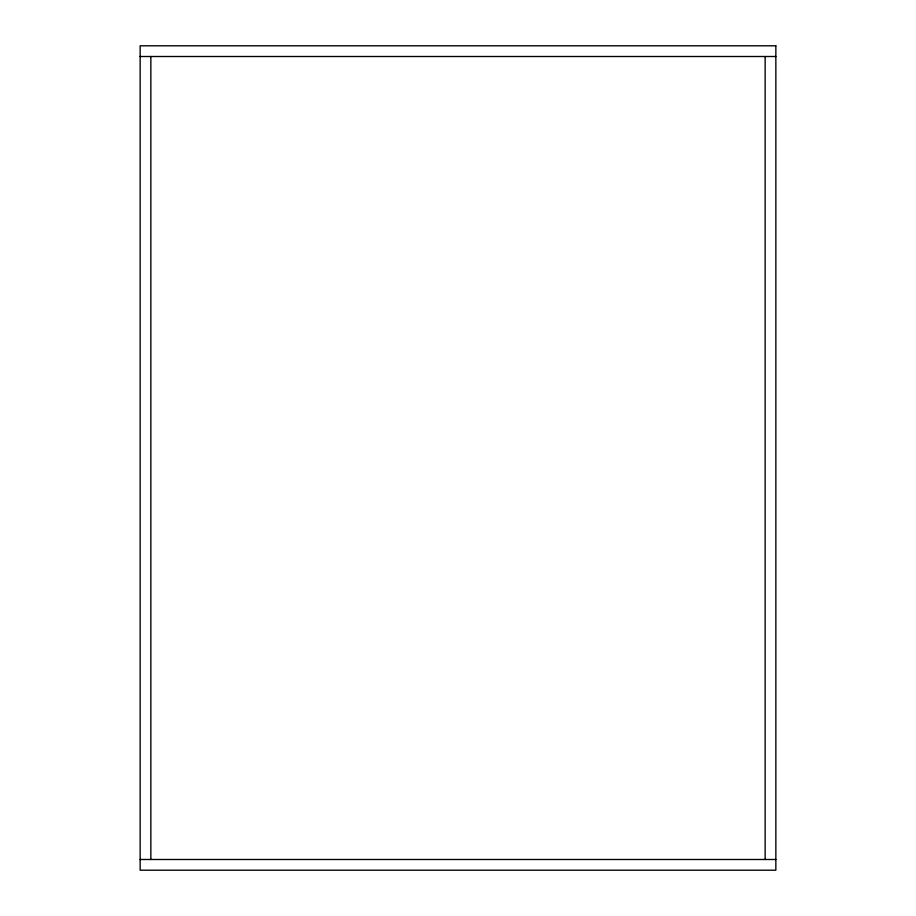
<?xml version="1.0" encoding="UTF-8"?>
<svg xmlns="http://www.w3.org/2000/svg" width="916" height="916" viewBox="0 0 916 916"><rect width="100%" height="100%" fill="white"/><g stroke="black" fill="none" stroke-linecap="round" stroke-linejoin="round"><path stroke-width="1.37" d="M140.148 56.506L775.852 56.506M140.148 859.494L775.852 859.494M765.146 56.506L765.146 859.494M150.854 56.506L150.854 859.494M775.852 45.8L140.148 45.8L140.148 870.2L775.852 870.2L775.852 45.8"/></g></svg>
